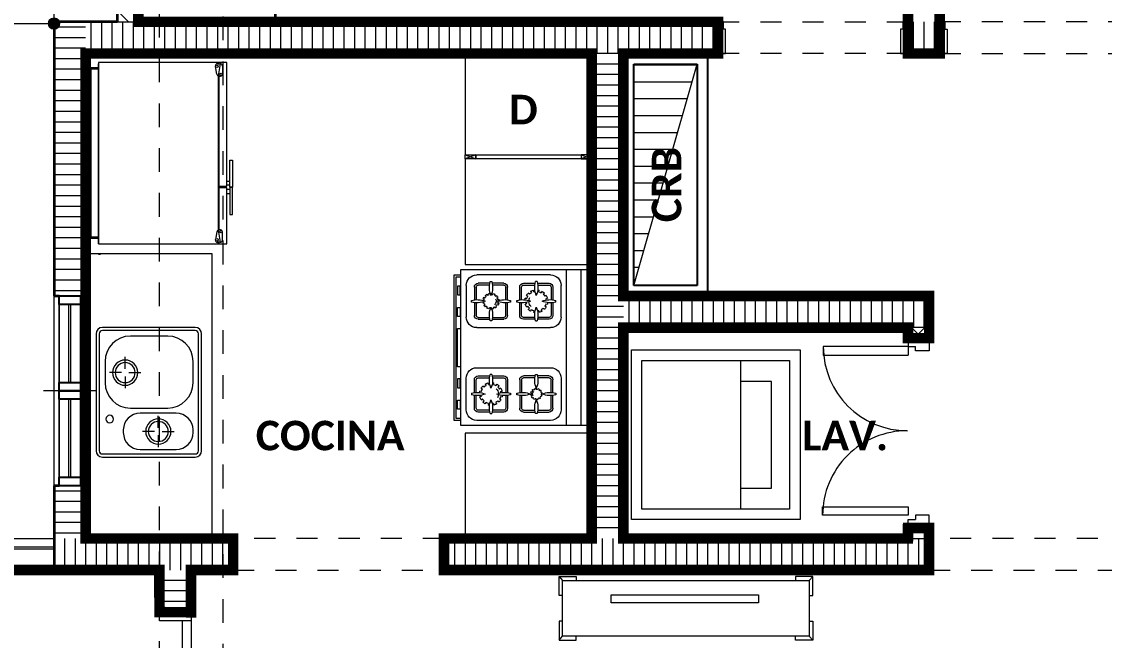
# Model space of a CAD drawing. Header units: metres. Extents: x -144 to 1000, y -717 to 29.
# Drawn here: x 547.71 to 552.84, y -554.6 to -551.67 of the extents above; entities that cross this region are included whole.
import ezdxf

# ---------------------------------------------------------------- set-up
doc = ezdxf.new("R2010")
doc.units = ezdxf.units.M
for name, pattern in [('Basculante', [0.11625, 0.075, -0.04125]), ('basculante modificado', [0.18, 0.1125, -0.0675]), ('Trazo', [0.45, 0.225, -0.225])]:
    doc.linetypes.add(name, pattern=pattern)
doc.layers.get('0').update_dxf_attribs({"color": 1})
doc.layers.add('00-MEDICION', color=30, linetype='Continuous')
for name, color, linetype, lineweight in [('A-ANNO-DIMS', 1, 'Continuous', 9), ('A-DETL', 1, 'Continuous', 9), ('A-DETL-GENF', 1, 'Continuous', 9), ('A-DETL-MEDM', 1, 'Continuous', 30), ('A-DETL-THIN', 1, 'Continuous', 9), ('A-DOOR', 1, 'Continuous', 9), ('A-DOOR-FRAM', 1, 'Continuous', 9), ('A-DOOR-HDLN', 1, 'Trazo', 20), ('A-FLOR', 2, 'Continuous', 9), ('A-FLOR-HRAL', 1, 'Continuous', 9), ('A-GENM', 1, 'Continuous', 9), ('A-GLAZ', 1, 'Continuous', 9), ('A-WALL', 4, 'Continuous', 9), ('G-ANNO-TEXT', 2, 'Continuous', 9), ('G-IMPT', 1, 'Continuous', 9), ('I-FURN', 2, 'Continuous', 9), ('P-SANR-FIXT', 1, 'Continuous', 9)]:
    doc.layers.add(name, color=color, linetype=linetype, lineweight=lineweight)
doc.layers.add('A-WALL-PATT', color=7, linetype='Continuous', lineweight=35, true_color=0x9c9c9c)
doc.styles.add('Calibri_B', font='calibrib.ttf', dxfattribs={"height": 0.165})

# ---------------------------------------------------------------- blocks, each defined once
blk = doc.blocks.new('ESTUFA TIPO - 13-estufa_dwg-319792-Nivel 5')
at = {"layer": 'G-IMPT'}
for p, q in [((-2234.0276, 503.5424), (-2234.0276, 504.2824)), ((-2233.957, 503.5424), (-2233.957, 504.2824)), ((-2233.882, 504.2574), (-2233.532, 504.2574)), ((-2233.932, 504.0574), (-2233.932, 504.2074)), ((-2233.8932, 504.1999), (-2233.8932, 504.1391)), ((-2233.8842, 504.1999), (-2233.8842, 504.1398)), ((-2233.8201, 504.2179), (-2233.8752, 504.2179)), ((-2233.8214, 504.2089), (-2233.8752, 504.2089)), ((-2233.8417, 504.1795), (-2233.8378, 504.1728)), ((-2233.8266, 504.1775), (-2233.8286, 504.1849)), ((-2233.8184, 504.2253), (-2233.8106, 504.2253)), ((-2233.7537, 504.2179), (-2233.8089, 504.2179)), ((-2233.7537, 504.2089), (-2233.8076, 504.2089)), ((-2233.8024, 504.1775), (-2233.8004, 504.1849)), ((-2233.7873, 504.1795), (-2233.7912, 504.1728)), ((-2233.7447, 504.1398), (-2233.7447, 504.1999)), ((-2233.7357, 504.1391), (-2233.7357, 504.1999)), ((-2233.6782, 504.1391), (-2233.6782, 504.1999)), ((-2233.6692, 504.1398), (-2233.6692, 504.1999)), ((-2233.6602, 504.2179), (-2233.6051, 504.2179)), ((-2233.6602, 504.2089), (-2233.6064, 504.2089)), ((-2233.5956, 504.2253), (-2233.6034, 504.2253)), ((-2233.5939, 504.2179), (-2233.5387, 504.2179)), ((-2233.5926, 504.2089), (-2233.5387, 504.2089)), ((-2233.5297, 504.1999), (-2233.5297, 504.1398)), ((-2233.5207, 504.1999), (-2233.5207, 504.1391)), ((-2233.482, 504.2074), (-2233.482, 504.0574)), ((-2233.9074, 504.1285), (-2233.9074, 504.1363)), ((-2233.8932, 504.1257), (-2233.8932, 504.0649)), ((-2233.8842, 504.125), (-2233.8842, 504.0649)), ((-2233.8596, 504.1445), (-2233.867, 504.1465)), ((-2233.8615, 504.1596), (-2233.8549, 504.1558)), ((-2233.8475, 504.1654), (-2233.8529, 504.1708)), ((-2233.7815, 504.1654), (-2233.7761, 504.1708)), ((-2233.7675, 504.1596), (-2233.7741, 504.1558)), ((-2233.7694, 504.1445), (-2233.762, 504.1465)), ((-2233.7447, 504.0649), (-2233.7447, 504.125)), ((-2233.7357, 504.0649), (-2233.7357, 504.1257)), ((-2233.6782, 504.0649), (-2233.6782, 504.1257)), ((-2233.6692, 504.0649), (-2233.6692, 504.125)), ((-2233.631, 504.1409), (-2233.6362, 504.1423)), ((-2233.631, 504.124), (-2233.6362, 504.1226)), ((-2233.6324, 504.1514), (-2233.6278, 504.1488)), ((-2233.6226, 504.1555), (-2233.6264, 504.1593)), ((-2233.6185, 504.1654), (-2233.6158, 504.1607)), ((-2233.608, 504.164), (-2233.6093, 504.1692)), ((-2233.591, 504.164), (-2233.5897, 504.1692)), ((-2233.5805, 504.1654), (-2233.5832, 504.1607)), ((-2233.5764, 504.1555), (-2233.5726, 504.1593)), ((-2233.5666, 504.1514), (-2233.5712, 504.1488)), ((-2233.568, 504.1409), (-2233.5628, 504.1423)), ((-2233.568, 504.124), (-2233.5628, 504.1226)), ((-2233.5297, 504.125), (-2233.5297, 504.0649)), ((-2233.5207, 504.1257), (-2233.5207, 504.0649)), ((-2233.5066, 504.1285), (-2233.5066, 504.1363)), ((-2233.8596, 504.1204), (-2233.867, 504.1184)), ((-2233.8615, 504.1053), (-2233.8549, 504.1091)), ((-2233.8475, 504.0994), (-2233.8529, 504.094)), ((-2233.8417, 504.0854), (-2233.8378, 504.092)), ((-2233.8266, 504.0874), (-2233.8286, 504.08)), ((-2233.8024, 504.0874), (-2233.8004, 504.08)), ((-2233.7873, 504.0854), (-2233.7912, 504.092)), ((-2233.7815, 504.0994), (-2233.7761, 504.094)), ((-2233.7675, 504.1053), (-2233.7741, 504.1091)), ((-2233.7694, 504.1204), (-2233.762, 504.1184)), ((-2233.6324, 504.1134), (-2233.6278, 504.1161)), ((-2233.6226, 504.1093), (-2233.6264, 504.1055)), ((-2233.6185, 504.0995), (-2233.6158, 504.1041)), ((-2233.608, 504.1009), (-2233.6093, 504.0957)), ((-2233.591, 504.1009), (-2233.5897, 504.0957)), ((-2233.5805, 504.0995), (-2233.5832, 504.1041)), ((-2233.5764, 504.1093), (-2233.5726, 504.1055)), ((-2233.5666, 504.1134), (-2233.5712, 504.1161)), ((-2233.8752, 504.0559), (-2233.8214, 504.0559)), ((-2233.8752, 504.0469), (-2233.8201, 504.0469)), ((-2233.8106, 504.0396), (-2233.8184, 504.0396)), ((-2233.8089, 504.0469), (-2233.7537, 504.0469)), ((-2233.8076, 504.0559), (-2233.7537, 504.0559)), ((-2233.6064, 504.0559), (-2233.6602, 504.0559)), ((-2233.6051, 504.0469), (-2233.6602, 504.0469)), ((-2233.6034, 504.0396), (-2233.5956, 504.0396)), ((-2233.5387, 504.0469), (-2233.5939, 504.0469)), ((-2233.5387, 504.0559), (-2233.5926, 504.0559)), ((-2233.532, 504.0074), (-2233.882, 504.0074)), ((-2233.532, 503.8174), (-2233.882, 503.8174)), ((-2233.932, 503.7674), (-2233.932, 503.6174)), ((-2233.8752, 503.7779), (-2233.8201, 503.7779)), ((-2233.8752, 503.7689), (-2233.8214, 503.7689)), ((-2233.8106, 503.7853), (-2233.8184, 503.7853)), ((-2233.8089, 503.7779), (-2233.7537, 503.7779)), ((-2233.8076, 503.7689), (-2233.7537, 503.7689)), ((-2233.6051, 503.7779), (-2233.6602, 503.7779)), ((-2233.6064, 503.7689), (-2233.6602, 503.7689)), ((-2233.6034, 503.7853), (-2233.5956, 503.7853)), ((-2233.5387, 503.7779), (-2233.5939, 503.7779)), ((-2233.5387, 503.7689), (-2233.5926, 503.7689)), ((-2233.482, 503.6174), (-2233.482, 503.7674)), ((-2233.8932, 503.6991), (-2233.8932, 503.7599)), ((-2233.8842, 503.6998), (-2233.8842, 503.7599)), ((-2233.8281, 503.7159), (-2233.8262, 503.7126)), ((-2233.8205, 503.715), (-2233.8215, 503.7187)), ((-2233.8145, 503.7196), (-2233.8145, 503.7158)), ((-2233.8085, 503.715), (-2233.8075, 503.7187)), ((-2233.8009, 503.7159), (-2233.8028, 503.7126)), ((-2233.7447, 503.7599), (-2233.7447, 503.6998)), ((-2233.7357, 503.7599), (-2233.7357, 503.6991)), ((-2233.6782, 503.7599), (-2233.6782, 503.6991)), ((-2233.6692, 503.7599), (-2233.6692, 503.6998)), ((-2233.6465, 503.7196), (-2233.6399, 503.7158)), ((-2233.6325, 503.7254), (-2233.6379, 503.7308)), ((-2233.6267, 503.7395), (-2233.6228, 503.7328)), ((-2233.6116, 503.7375), (-2233.6136, 503.7449)), ((-2233.5874, 503.7375), (-2233.5854, 503.7449)), ((-2233.5723, 503.7395), (-2233.5762, 503.7328)), ((-2233.5665, 503.7254), (-2233.5611, 503.7308)), ((-2233.5525, 503.7196), (-2233.5591, 503.7158)), ((-2233.5297, 503.6998), (-2233.5297, 503.7599)), ((-2233.5207, 503.6991), (-2233.5207, 503.7599)), ((-2233.9074, 503.6963), (-2233.9074, 503.6885)), ((-2233.8932, 503.6249), (-2233.8932, 503.6857)), ((-2233.8842, 503.6249), (-2233.8842, 503.685)), ((-2233.8417, 503.6924), (-2233.8378, 503.6924)), ((-2233.837, 503.6985), (-2233.8407, 503.6995)), ((-2233.837, 503.6864), (-2233.8407, 503.6854)), ((-2233.838, 503.706), (-2233.8347, 503.7041)), ((-2233.838, 503.6788), (-2233.8347, 503.6808)), ((-2233.831, 503.7089), (-2233.8337, 503.7116)), ((-2233.831, 503.6759), (-2233.8337, 503.6732)), ((-2233.8281, 503.6689), (-2233.8262, 503.6722)), ((-2233.8205, 503.6699), (-2233.8215, 503.6662)), ((-2233.8145, 503.6653), (-2233.8145, 503.6691)), ((-2233.8085, 503.6699), (-2233.8075, 503.6662)), ((-2233.8009, 503.6689), (-2233.8028, 503.6722)), ((-2233.798, 503.7089), (-2233.7953, 503.7116)), ((-2233.798, 503.6759), (-2233.7953, 503.6732)), ((-2233.791, 503.706), (-2233.7943, 503.7041)), ((-2233.791, 503.6788), (-2233.7943, 503.6808)), ((-2233.792, 503.6985), (-2233.7883, 503.6995)), ((-2233.792, 503.6864), (-2233.7883, 503.6854)), ((-2233.7873, 503.6924), (-2233.7912, 503.6924)), ((-2233.7447, 503.685), (-2233.7447, 503.6249)), ((-2233.7357, 503.6857), (-2233.7357, 503.6249)), ((-2233.6782, 503.6857), (-2233.6782, 503.6249)), ((-2233.6692, 503.685), (-2233.6692, 503.6249)), ((-2233.6446, 503.7045), (-2233.652, 503.7065)), ((-2233.6446, 503.6804), (-2233.652, 503.6784)), ((-2233.6465, 503.6653), (-2233.6399, 503.6691)), ((-2233.5525, 503.6653), (-2233.5591, 503.6691)), ((-2233.5544, 503.7045), (-2233.547, 503.7065)), ((-2233.5544, 503.6804), (-2233.547, 503.6784)), ((-2233.5297, 503.6249), (-2233.5297, 503.685)), ((-2233.5207, 503.6249), (-2233.5207, 503.6857)), ((-2233.5066, 503.6963), (-2233.5066, 503.6885)), ((-2233.8214, 503.6159), (-2233.8752, 503.6159)), ((-2233.7537, 503.6159), (-2233.8076, 503.6159)), ((-2233.6602, 503.6159), (-2233.6064, 503.6159)), ((-2233.6325, 503.6594), (-2233.6379, 503.654)), ((-2233.6267, 503.6454), (-2233.6228, 503.652)), ((-2233.6116, 503.6474), (-2233.6136, 503.64)), ((-2233.5926, 503.6159), (-2233.5387, 503.6159)), ((-2233.5874, 503.6474), (-2233.5854, 503.64)), ((-2233.5723, 503.6454), (-2233.5762, 503.652)), ((-2233.5665, 503.6594), (-2233.5611, 503.654)), ((-2233.882, 503.5674), (-2233.532, 503.5674)), ((-2233.8201, 503.6069), (-2233.8752, 503.6069)), ((-2233.8184, 503.5996), (-2233.8106, 503.5996)), ((-2233.7537, 503.6069), (-2233.8089, 503.6069)), ((-2233.6602, 503.6069), (-2233.6051, 503.6069)), ((-2233.5956, 503.5996), (-2233.6034, 503.5996)), ((-2233.5939, 503.6069), (-2233.5387, 503.6069))]:
    blk.add_line(p, q, dxfattribs=at)
at = {"layer": 'G-IMPT', "flags": 128}
for points in [[(-2234.057, 504.2824), (-2234.057, 503.5424), (-2233.457, 503.5424), (-2233.457, 504.2824)], [(-2233.4538, 504.1621), (-2233.4538, 504.2041), (-2233.4404, 504.2041), (-2233.4404, 504.1621)], [(-2233.7216, 504.1363), (-2233.7216, 504.1285)], [(-2233.6924, 504.1363), (-2233.6924, 504.1285)], [(-2233.4538, 504.1027), (-2233.4538, 504.0608), (-2233.4404, 504.0608), (-2233.4404, 504.1027)], [(-2233.4543, 504.0034), (-2233.4543, 503.8215), (-2233.4409, 503.8215), (-2233.4409, 504.0034)], [(-2233.4538, 503.7221), (-2233.4538, 503.7641), (-2233.4404, 503.7641), (-2233.4404, 503.7221)], [(-2233.7216, 503.6963), (-2233.7216, 503.6885)], [(-2233.6924, 503.6885), (-2233.6924, 503.6963)], [(-2233.4538, 503.6627), (-2233.4538, 503.6208), (-2233.4404, 503.6208), (-2233.4404, 503.6627)]]:
    blk.add_lwpolyline(points, close=True, dxfattribs=at)
for points in [[(-2233.457, 503.5664), (-2233.4247, 503.5664), (-2233.4247, 504.2584), (-2233.457, 504.2584)], [(-2233.457, 503.5764), (-2233.4347, 503.5764), (-2233.4347, 504.2484), (-2233.457, 504.2484)]]:
    blk.add_lwpolyline(points, dxfattribs=at)
at = {"layer": 'G-IMPT'}
for centre, radius, start, end in [((-2233.882, 504.2074), 0.05, 90, 180), ((-2233.532, 504.2074), 0.05, 360, 90), ((-2233.8752, 504.1999), 0.018, 90, 180), ((-2233.8752, 504.1999), 0.009, 90, 180), ((-2233.8145, 504.1324), 0.0543, 120, 135), ((-2233.8145, 504.1324), 0.0467, 105, 120), ((-2233.8145, 504.1324), 0.0543, 97.1393, 105), ((-2233.7205, 504.1985), 0.1015, 164.6884, 202.146), ((-2233.9085, 504.1985), 0.1015, 337.854, 15.3116), ((-2233.8145, 504.1324), 0.0467, 75, 83.1767), ((-2233.8145, 504.1324), 0.0543, 60, 75), ((-2233.7537, 504.1999), 0.018, 0, 90), ((-2233.7537, 504.1999), 0.009, 0, 90), ((-2233.6602, 504.1999), 0.018, 90, 180), ((-2233.6602, 504.1999), 0.009, 90, 180), ((-2233.5055, 504.1985), 0.1015, 164.6884, 202.146), ((-2233.6935, 504.1985), 0.1015, 337.854, 15.3116), ((-2233.5387, 504.1999), 0.018, 0, 90), ((-2233.5387, 504.1999), 0.009, 0, 90), ((-2233.8806, 504.0385), 0.1015, 67.854, 105.3116), ((-2233.8806, 504.2264), 0.1015, 254.6884, 292.146), ((-2233.8145, 504.1324), 0.0543, 187.1393, 195), ((-2233.8145, 504.1324), 0.0543, 150, 165), ((-2233.8145, 504.1324), 0.0467, 165, 173.1767), ((-2233.8145, 504.1324), 0.0467, 135, 150), ((-2233.8145, 504.1324), 0.0467, 45, 60), ((-2233.8145, 504.1324), 0.0351, 315, 355.75), ((-2233.7484, 504.0385), 0.1015, 74.6884, 112.146), ((-2233.7484, 504.0385), 0.1015, 74.6884, 112.146), ((-2233.7484, 504.2264), 0.1015, 247.854, 285.3116), ((-2233.7484, 504.2264), 0.1015, 247.854, 285.3116), ((-2233.8145, 504.1324), 0.0351, 4.25, 30), ((-2233.8145, 504.1324), 0.0543, 30, 45), ((-2233.8145, 504.1324), 0.0467, 15, 30), ((-2233.8145, 504.1324), 0.0467, 345, 353.1767), ((-2233.8145, 504.1324), 0.0543, 7.1393, 15), ((-2233.6656, 504.0385), 0.1015, 67.854, 105.3116), ((-2233.6656, 504.0385), 0.1015, 67.854, 105.3116), ((-2233.6656, 504.2264), 0.1015, 254.6884, 292.146), ((-2233.6656, 504.2264), 0.1015, 254.6884, 292.146), ((-2233.5995, 504.1324), 0.038, 165, 174.7459), ((-2233.5995, 504.1324), 0.038, 135, 150), ((-2233.5995, 504.1324), 0.0327, 183.1677, 195), ((-2233.5995, 504.1324), 0.0327, 150, 165), ((-2233.5995, 504.1324), 0.0245, 150, 225), ((-2233.5995, 504.1324), 0.0327, 120, 135), ((-2233.5995, 504.1324), 0.038, 105, 120), ((-2233.5995, 504.1324), 0.0327, 93.1677, 105), ((-2233.5995, 504.1324), 0.038, 75, 84.7459), ((-2233.5995, 504.1324), 0.0327, 60, 75), ((-2233.5995, 504.1324), 0.038, 45, 60), ((-2233.5995, 504.1324), 0.0327, 30, 45), ((-2233.5334, 504.0385), 0.1015, 74.6884, 112.146), ((-2233.5334, 504.2264), 0.1015, 247.854, 285.3116), ((-2233.5995, 504.1324), 0.0327, 330, 345), ((-2233.5995, 504.1324), 0.0327, 3.1677, 15), ((-2233.5995, 504.1324), 0.038, 15, 30), ((-2233.5995, 504.1324), 0.038, 345, 354.7459), ((-2233.8145, 504.1324), 0.0543, 210, 225), ((-2233.8145, 504.1324), 0.0467, 195, 210), ((-2233.8145, 504.1324), 0.0467, 225, 240), ((-2233.8145, 504.1324), 0.0543, 240, 255), ((-2233.8145, 504.1324), 0.0467, 255, 263.1767), ((-2233.7205, 504.0663), 0.1015, 157.854, 195.3116), ((-2233.9085, 504.0663), 0.1015, 344.6884, 22.146), ((-2233.8145, 504.1324), 0.0543, 277.1393, 285), ((-2233.8145, 504.1324), 0.0467, 285, 300), ((-2233.8145, 504.1324), 0.0543, 300, 315), ((-2233.8145, 504.1324), 0.0467, 315, 330), ((-2233.8145, 504.1324), 0.0543, 330, 345), ((-2233.5995, 504.1324), 0.038, 195, 210), ((-2233.5995, 504.1324), 0.0327, 210, 225), ((-2233.5995, 504.1324), 0.038, 225, 240), ((-2233.5995, 504.1324), 0.0327, 240, 255), ((-2233.5995, 504.1324), 0.038, 255, 264.7459), ((-2233.5055, 504.0663), 0.1015, 157.854, 195.3116), ((-2233.6935, 504.0663), 0.1015, 344.6884, 22.146), ((-2233.5995, 504.1324), 0.0327, 273.1677, 285), ((-2233.5995, 504.1324), 0.038, 285, 300), ((-2233.5995, 504.1324), 0.0327, 300, 315), ((-2233.5995, 504.1324), 0.038, 315, 330), ((-2233.882, 504.0574), 0.05, 180, 270), ((-2233.8752, 504.0649), 0.018, 180, 270), ((-2233.8752, 504.0649), 0.009, 180, 270), ((-2233.7537, 504.0649), 0.018, 270, 0), ((-2233.7537, 504.0649), 0.009, 270, 0), ((-2233.6602, 504.0649), 0.018, 180, 270), ((-2233.6602, 504.0649), 0.009, 180, 270), ((-2233.5387, 504.0649), 0.009, 270, 360), ((-2233.5387, 504.0649), 0.018, 270, 0), ((-2233.532, 504.0574), 0.05, 270, 0), ((-2233.882, 503.7674), 0.05, 90, 180), ((-2233.532, 503.7674), 0.05, 360, 90), ((-2233.8752, 503.7599), 0.018, 90, 180), ((-2233.8752, 503.7599), 0.009, 90, 180), ((-2233.7205, 503.7585), 0.1015, 164.6884, 202.146), ((-2233.9085, 503.7585), 0.1015, 337.854, 15.3116), ((-2233.7537, 503.7599), 0.018, 0, 90), ((-2233.7537, 503.7599), 0.009, 0, 90), ((-2233.6602, 503.7599), 0.018, 90, 180), ((-2233.6602, 503.7599), 0.009, 90, 180), ((-2233.5055, 503.7585), 0.1015, 164.6884, 202.146), ((-2233.6935, 503.7585), 0.1015, 337.854, 15.3116), ((-2233.5387, 503.7599), 0.018, 0, 90), ((-2233.5387, 503.7599), 0.009, 0, 90), ((-2233.8145, 503.6924), 0.0272, 105, 120), ((-2233.8145, 503.6924), 0.0233, 90, 105), ((-2233.8145, 503.6924), 0.0272, 75, 90), ((-2233.8145, 503.6924), 0.0233, 60, 75), ((-2233.8145, 503.6924), 0.0272, 45, 60), ((-2233.5995, 503.6924), 0.0543, 150, 165), ((-2233.5995, 503.6924), 0.0467, 135, 150), ((-2233.5995, 503.6924), 0.0543, 120, 135), ((-2233.5995, 503.6924), 0.0351, 135, 175.75), ((-2233.5995, 503.6924), 0.0467, 105, 120), ((-2233.5995, 503.6924), 0.0543, 97.1393, 105), ((-2233.5995, 503.6924), 0.0467, 75, 83.1767), ((-2233.5995, 503.6924), 0.0543, 60, 75), ((-2233.5995, 503.6924), 0.0467, 45, 60), ((-2233.5995, 503.6924), 0.0543, 30, 45), ((-2233.5995, 503.6924), 0.0467, 15, 30), ((-2233.8806, 503.5985), 0.1015, 67.854, 105.3116), ((-2233.8806, 503.7864), 0.1015, 254.6884, 292.146), ((-2233.8145, 503.6924), 0.0272, 165, 180), ((-2233.8145, 503.6924), 0.0272, 195, 210), ((-2233.8145, 503.6924), 0.0272, 135, 150), ((-2233.8145, 503.6924), 0.0233, 180, 195), ((-2233.8145, 503.6924), 0.0233, 150, 165), ((-2233.8145, 503.6924), 0.0233, 210, 225), ((-2233.8145, 503.6924), 0.0272, 225, 240), ((-2233.8145, 503.6924), 0.0233, 120, 135), ((-2233.8145, 503.6924), 0.0233, 240, 255), ((-2233.7205, 503.6263), 0.1015, 157.854, 195.3116), ((-2233.8145, 503.6924), 0.0272, 255, 270), ((-2233.8145, 503.6924), 0.0233, 270, 285), ((-2233.9085, 503.6263), 0.1015, 344.6884, 22.146), ((-2233.8145, 503.6924), 0.0272, 285, 300), ((-2233.8145, 503.6924), 0.0233, 300, 315), ((-2233.8145, 503.6924), 0.0175, 330, 45), ((-2233.8145, 503.6924), 0.0233, 30, 45), ((-2233.8145, 503.6924), 0.0272, 315, 330), ((-2233.8145, 503.6924), 0.0233, 330, 345), ((-2233.8145, 503.6924), 0.0233, 360, 15), ((-2233.8145, 503.6924), 0.0272, 15, 30), ((-2233.8145, 503.6924), 0.0272, 345, 360), ((-2233.7484, 503.5985), 0.1015, 74.6884, 112.146), ((-2233.7484, 503.5985), 0.1015, 74.6884, 112.146), ((-2233.7484, 503.7864), 0.1015, 247.854, 285.3116), ((-2233.7484, 503.7864), 0.1015, 247.854, 285.3116), ((-2233.6656, 503.5985), 0.1015, 67.854, 105.3116), ((-2233.6656, 503.5985), 0.1015, 67.854, 105.3116), ((-2233.6656, 503.7864), 0.1015, 254.6884, 292.146), ((-2233.6656, 503.7864), 0.1015, 254.6884, 292.146), ((-2233.5995, 503.6924), 0.0543, 187.1393, 195), ((-2233.5995, 503.6924), 0.0543, 210, 225), ((-2233.5995, 503.6924), 0.0467, 165, 173.1767), ((-2233.5995, 503.6924), 0.0467, 195, 210), ((-2233.5995, 503.6924), 0.0351, 184.25, 210), ((-2233.5055, 503.6263), 0.1015, 157.854, 195.3116), ((-2233.6935, 503.6263), 0.1015, 344.6884, 22.146), ((-2233.5334, 503.5985), 0.1015, 74.6884, 112.146), ((-2233.5334, 503.7864), 0.1015, 247.854, 285.3116), ((-2233.5995, 503.6924), 0.0467, 315, 330), ((-2233.5995, 503.6924), 0.0467, 345, 353.1767), ((-2233.5995, 503.6924), 0.0543, 330, 345), ((-2233.5995, 503.6924), 0.0543, 7.1393, 15), ((-2233.882, 503.6174), 0.05, 180, 270), ((-2233.8752, 503.6249), 0.018, 180, 270), ((-2233.8752, 503.6249), 0.009, 180, 270), ((-2233.7537, 503.6249), 0.009, 270, 0), ((-2233.7537, 503.6249), 0.018, 270, 360), ((-2233.6602, 503.6249), 0.018, 180, 270), ((-2233.6602, 503.6249), 0.009, 180, 270), ((-2233.5995, 503.6924), 0.0467, 225, 240), ((-2233.5995, 503.6924), 0.0543, 240, 255), ((-2233.5995, 503.6924), 0.0467, 255, 263.1767), ((-2233.5995, 503.6924), 0.0543, 277.1393, 285), ((-2233.5995, 503.6924), 0.0467, 285, 300), ((-2233.5995, 503.6924), 0.0543, 300, 315), ((-2233.5387, 503.6249), 0.018, 270, 360), ((-2233.5387, 503.6249), 0.009, 270, 0), ((-2233.532, 503.6174), 0.05, 270, 0)]:
    blk.add_arc(centre, radius, start, end, dxfattribs=at)
blk = doc.blocks.new('O')
at = {"layer": 'A-DETL', "color": 7, "linetype": 'basculante modificado'}
for p, q in [((553.2027, -494.2677), (553.2027, -485.6688)), ((553.5027, -485.6688), (553.5027, -494.2688))]:
    blk.add_line(p, q, dxfattribs=at)
at = {"layer": 'A-DETL', "color": 253, "true_color": 0xb6b6b6}
blk.add_line((552.7027, -488.6688), (552.7027, -488.6288), dxfattribs=at)
at = {"layer": 'A-DETL-GENF', "linetype": 'Basculante'}
for p, q in [((555.8525, -488.8188), (555.8525, -488.6688)), ((555.8525, -488.6688), (556.7525, -488.6688)), ((556.7525, -488.6688), (556.7525, -488.8188)), ((556.9027, -488.6688), (556.9027, -488.8188)), ((557.8027, -488.6688), (556.9027, -488.6688)), ((556.7525, -488.8188), (555.8525, -488.8188)), ((556.9027, -488.8188), (557.8027, -488.8188)), ((554.5525, -491.1188), (553.5525, -491.1188)), ((557.853, -491.1188), (556.853, -491.1188)), ((553.5525, -491.2688), (554.5525, -491.2688)), ((556.853, -491.2688), (557.853, -491.2688))]:
    blk.add_line(p, q, dxfattribs=at)
at = {"layer": 'A-DETL-GENF', "color": 251, "true_color": 0x535353}
for p, q in [((555.4527, -488.8728), (555.7516, -488.8728)), ((555.4527, -488.9528), (555.7287, -488.9528)), ((555.4527, -489.0328), (555.7059, -489.0328)), ((555.4527, -489.1128), (555.683, -489.1128)), ((555.4527, -489.1928), (555.6601, -489.1928)), ((555.4527, -489.2728), (555.6373, -489.2728)), ((555.4527, -489.3528), (555.6144, -489.3528)), ((555.4527, -489.4328), (555.5916, -489.4328)), ((555.4527, -489.5128), (555.5687, -489.5128)), ((555.4527, -489.5928), (555.5459, -489.5928)), ((555.4527, -489.6728), (555.523, -489.6728)), ((555.4527, -489.7528), (555.5001, -489.7528)), ((555.4527, -489.8328), (555.4773, -489.8328)), ((555.4527, -489.9128), (555.4544, -489.9128))]:
    blk.add_line(p, q, dxfattribs=at)
at = {"layer": 'A-DETL-GENF', "lineweight": 25}
for p, q in [((552.7277, -490.0088), (552.7277, -489.9688)), ((552.7277, -489.9688), (552.8277, -489.9688)), ((552.8277, -489.9688), (552.8277, -490.0088)), ((552.8277, -490.0088), (552.7277, -490.0088)), ((552.7277, -490.4188), (552.7277, -490.3788)), ((552.7277, -490.3788), (552.8277, -490.3788)), ((552.8277, -490.3788), (552.8277, -490.4188)), ((552.8277, -490.4188), (552.7277, -490.4188)), ((552.7277, -490.4588), (552.7277, -490.4188)), ((552.7277, -490.4188), (552.8277, -490.4188)), ((552.8277, -490.4588), (552.7277, -490.4588)), ((552.8277, -490.4188), (552.8277, -490.4588)), ((552.7277, -490.8688), (552.7277, -490.8288)), ((552.7277, -490.8288), (552.8277, -490.8288)), ((552.8277, -490.8688), (552.7277, -490.8688)), ((552.8277, -490.8288), (552.8277, -490.8688))]:
    blk.add_line(p, q, dxfattribs=at)
at = {"layer": 'A-DETL-GENF'}
for p, q in [((552.7277, -490.3788), (552.7277, -490.0088)), ((552.7727, -490.3788), (552.7727, -490.0088)), ((552.7827, -490.3788), (552.7827, -490.0088)), ((552.8277, -490.3788), (552.8277, -490.0088)), ((552.7277, -490.8288), (552.7277, -490.4588)), ((552.7727, -490.8288), (552.7727, -490.4588)), ((552.7827, -490.8288), (552.7827, -490.4588)), ((552.8277, -490.8288), (552.8277, -490.4588))]:
    blk.add_line(p, q, dxfattribs=at)
at = {"layer": 'A-DETL-MEDM'}
for p, q in [((553.5525, -491.1188), (553.5525, -491.2688)), ((554.5525, -491.2688), (554.5525, -491.1188)), ((556.853, -491.1188), (556.853, -491.2688))]:
    blk.add_line(p, q, dxfattribs=at)
at = {"layer": 'A-DETL-THIN'}
for p, q in [((555.4527, -488.8688), (555.4527, -489.9188)), ((555.4527, -489.9188), (555.7527, -488.8688)), ((555.7527, -488.8688), (555.4527, -488.8688))]:
    blk.add_line(p, q, dxfattribs=at)
at = {"layer": 'A-DOOR'}
for p, q in [((556.7525, -488.6688), (556.7525, -488.8188)), ((556.9027, -488.6688), (556.9027, -488.8188))]:
    blk.add_line(p, q, dxfattribs=at)
at = {"layer": 'A-DOOR', "lineweight": 15}
for p, q in [((556.3509, -490.2091), (556.3509, -490.2491)), ((556.753, -490.2091), (556.3509, -490.2091)), ((556.3509, -490.2491), (556.753, -490.2491)), ((556.753, -490.2091), (556.753, -490.2491)), ((556.348, -490.9688), (556.753, -490.9688)), ((556.348, -491.0088), (556.348, -490.9688)), ((556.753, -490.9688), (556.753, -491.0088)), ((556.753, -491.0088), (556.348, -491.0088))]:
    blk.add_line(p, q, dxfattribs=at)
at = {"layer": 'A-DOOR'}
for centre, radius, start, end in [((556.7496, -490.2091), 0.3987, 180, 270), ((556.7489, -491.0088), 0.4009, 89.9052, 180)]:
    blk.add_arc(centre, radius, start, end, dxfattribs=at)
at = {"layer": 'A-DOOR-FRAM', "lineweight": 15}
for p, q in [((555.8775, -488.6688), (555.8525, -488.6688)), ((555.8775, -488.7038), (555.8775, -488.6688)), ((555.8875, -488.7038), (555.8775, -488.7038)), ((555.8875, -488.8188), (555.8875, -488.7038)), ((556.7275, -488.7038), (556.7175, -488.7038)), ((556.7175, -488.7038), (556.7175, -488.8188)), ((556.7525, -488.6688), (556.7275, -488.6688)), ((556.7275, -488.6688), (556.7275, -488.7038)), ((556.9027, -488.6688), (556.9277, -488.6688)), ((556.9277, -488.6688), (556.9277, -488.7038)), ((556.9277, -488.7038), (556.9377, -488.7038)), ((556.9377, -488.7038), (556.9377, -488.8188)), ((555.8525, -488.8188), (555.8875, -488.8188)), ((556.7175, -488.8188), (556.7525, -488.8188)), ((556.9377, -488.8188), (556.9027, -488.8188)), ((556.753, -490.1688), (556.753, -490.2091)), ((556.753, -490.1688), (556.853, -490.1688)), ((556.853, -490.1688), (556.853, -490.2288)), ((556.753, -490.2091), (556.788, -490.2091)), ((556.788, -490.2288), (556.788, -490.2091)), ((556.853, -490.2288), (556.788, -490.2288)), ((556.753, -491.0284), (556.788, -491.0284)), ((556.753, -491.0688), (556.753, -491.0284)), ((556.788, -491.0088), (556.788, -491.0284)), ((556.853, -491.0088), (556.788, -491.0088)), ((556.853, -491.0688), (556.853, -491.0088)), ((556.753, -491.0688), (556.853, -491.0688)), ((553.2025, -491.5088), (553.2025, -491.4688)), ((553.3525, -491.4688), (553.3525, -491.5088)), ((553.3125, -491.5088), (553.2025, -491.5088))]:
    blk.add_line(p, q, dxfattribs=at)
at = {"layer": 'A-DOOR-FRAM'}
for p, q in [((553.3125, -492.3096), (553.3125, -491.5088)), ((553.3525, -491.5088), (553.3125, -491.5088)), ((553.3525, -491.5088), (553.3525, -492.3096))]:
    blk.add_line(p, q, dxfattribs=at)
at = {"layer": 'A-DOOR-HDLN'}
blk.add_line((555.8525, -488.8188), (555.8525, -488.6688), dxfattribs=at)
at = {"layer": 'A-FLOR'}
for p, q in [((555.2527, -489.3188), (554.6527, -489.3188)), ((554.6527, -489.3188), (554.6527, -489.8188)), ((553.4527, -489.7688), (552.8527, -489.7688)), ((553.4527, -491.1188), (553.4527, -489.7688)), ((554.6527, -489.8188), (555.2527, -489.8188)), ((554.6527, -490.6188), (554.6527, -491.1188)), ((555.2527, -490.6188), (554.6527, -490.6188))]:
    blk.add_line(p, q, dxfattribs=at)
at = {"layer": 'A-FLOR-HRAL'}
for p, q in [((552.3519, -491.1578), (552.7027, -491.1578)), ((552.7027, -491.1698), (552.3611, -491.1698))]:
    blk.add_line(p, q, dxfattribs=at)
at = {"layer": 'A-GENM', "lineweight": 25}
for p, q in [((555.8027, -488.8188), (555.4027, -488.8188)), ((555.4027, -488.8188), (555.4027, -489.9688)), ((555.8027, -489.9688), (555.8027, -488.8188)), ((555.4527, -488.8688), (555.7527, -488.8688)), ((555.4527, -489.9188), (555.4527, -488.8688)), ((555.7527, -488.8688), (555.7527, -489.9188)), ((555.7527, -489.9188), (555.4527, -489.9188)), ((555.4027, -489.9688), (555.8027, -489.9688))]:
    blk.add_line(p, q, dxfattribs=at)
at = {"layer": 'A-GLAZ'}
for p, q in [((552.7277, -489.9688), (552.8277, -489.9688)), ((552.7277, -489.9688), (552.7277, -490.4188)), ((552.8277, -490.4188), (552.8277, -489.9688)), ((552.9027, -490.4188), (552.6527, -490.4188)), ((552.7277, -490.4188), (552.8277, -490.4188)), ((552.7277, -490.4188), (552.8277, -490.4188)), ((552.7277, -490.4188), (552.7277, -490.8688)), ((552.8277, -490.8688), (552.8277, -490.4188)), ((552.7277, -490.8688), (552.8277, -490.8688))]:
    blk.add_line(p, q, dxfattribs=at)
at = {"layer": 'A-WALL', "lineweight": 35}
for p, q in [((556.9027, -488.8188), (556.9027, -485.3188)), ((556.7527, -485.5938), (556.7527, -488.6688)), ((553.0027, -486.7188), (553.0027, -488.6688)), ((553.0964, -486.8688), (553.0964, -488.6688)), ((553.1027, -488.6688), (553.1027, -486.8688)), ((553.7527, -488.6688), (553.7527, -486.8688)), ((552.7027, -488.6688), (552.7027, -489.9688)), ((553.0027, -488.6688), (552.7027, -488.6688)), ((553.0964, -488.6688), (553.7527, -488.6688)), ((555.8525, -488.6688), (553.1027, -488.6688)), ((555.8525, -488.8188), (555.8525, -488.6688)), ((556.7527, -488.6688), (556.7525, -488.6688)), ((556.7525, -488.6688), (556.7525, -488.8188)), ((552.8527, -488.8188), (555.2527, -488.8188)), ((552.8527, -489.9688), (552.8527, -488.8188)), ((555.2527, -488.8188), (555.2527, -491.1188)), ((555.4027, -488.8188), (555.8525, -488.8188)), ((555.4027, -489.9688), (555.4027, -488.8188)), ((556.7525, -488.8188), (556.9027, -488.8188)), ((552.7027, -489.9688), (552.7277, -489.9688)), ((552.8277, -489.9688), (552.8527, -489.9688)), ((556.853, -489.9688), (555.4027, -489.9688)), ((556.853, -490.1688), (556.853, -489.9688)), ((555.4027, -491.1188), (555.4027, -490.1188)), ((555.4027, -490.1188), (556.753, -490.1188)), ((556.753, -490.1188), (556.753, -490.1688)), ((556.753, -490.1688), (556.853, -490.1688)), ((552.7027, -490.8688), (552.7027, -491.2688)), ((552.7277, -490.8688), (552.7027, -490.8688)), ((552.8527, -490.8688), (552.8277, -490.8688)), ((552.8527, -491.1188), (552.8527, -490.8688)), ((556.753, -491.0688), (556.753, -491.1188)), ((556.853, -491.0688), (556.753, -491.0688)), ((556.853, -491.1188), (556.853, -491.0688)), ((553.5525, -491.1188), (552.8527, -491.1188)), ((555.2527, -491.1188), (554.5525, -491.1188)), ((556.753, -491.1188), (555.4027, -491.1188)), ((552.7027, -491.2688), (553.2025, -491.2688)), ((553.2025, -491.2688), (553.2025, -491.4688)), ((553.3525, -491.4688), (553.3525, -491.2688)), ((553.3525, -491.2688), (553.5525, -491.2688)), ((554.5525, -491.2688), (556.853, -491.2688)), ((553.2025, -491.4688), (553.3525, -491.4688))]:
    blk.add_line(p, q, dxfattribs=at)
at = {"layer": 'A-WALL'}
for p, q in [((553.0027, -488.6688), (553.1027, -488.6688)), ((552.7027, -490.8688), (552.7027, -489.9688)), ((552.8527, -489.9688), (552.8527, -490.8688)), ((556.853, -490.1188), (556.753, -490.1188)), ((552.2958, -491.1188), (552.7027, -491.1188)), ((556.753, -491.1188), (556.853, -491.1188)), ((552.7027, -491.2688), (552.4109, -491.2688))]:
    blk.add_line(p, q, dxfattribs=at)
at = {"layer": 'A-WALL-PATT', "color": 8, "lineweight": 5, "true_color": 0x747474}
for p, q in [((553.0567, -488.6688), (553.0027, -488.6148)), ((553.0782, -488.6688), (553.1027, -488.6442)), ((556.8194, -490.1688), (556.7694, -490.1188)), ((556.7825, -490.1688), (556.8325, -490.1188)), ((556.753, -491.1034), (556.7876, -491.0688)), ((556.853, -491.1074), (556.8143, -491.0688)), ((556.8508, -491.1188), (556.853, -491.1166))]:
    blk.add_line(p, q, dxfattribs=at)
at = {"layer": 'A-WALL-PATT', "color": 8, "lineweight": 5, "true_color": 0x727272}
for p, q in [((552.8527, -488.6938), (552.7027, -488.6938)), ((552.8773, -488.6688), (552.8773, -488.8188)), ((552.9273, -488.6688), (552.9273, -488.8188)), ((552.9773, -488.6688), (552.9773, -488.8188)), ((553.0273, -488.6688), (553.0273, -488.8188)), ((553.0773, -488.6688), (553.0773, -488.8188)), ((553.1273, -488.6688), (553.1273, -488.8188)), ((553.1773, -488.6688), (553.1773, -488.8188)), ((553.2273, -488.6688), (553.2273, -488.8188)), ((553.2773, -488.6688), (553.2773, -488.8188)), ((553.3273, -488.6688), (553.3273, -488.8188)), ((553.3773, -488.6688), (553.3773, -488.8188)), ((553.4273, -488.6688), (553.4273, -488.8188)), ((553.4773, -488.6688), (553.4773, -488.8188)), ((553.5273, -488.6688), (553.5273, -488.8188)), ((553.5773, -488.6688), (553.5773, -488.8188)), ((553.6273, -488.6688), (553.6273, -488.8188)), ((553.6773, -488.6688), (553.6773, -488.8188)), ((553.7273, -488.6688), (553.7273, -488.8188)), ((553.7773, -488.6688), (553.7773, -488.8188)), ((553.8273, -488.6688), (553.8273, -488.8188)), ((553.8773, -488.6688), (553.8773, -488.8188)), ((553.9273, -488.6688), (553.9273, -488.8188)), ((553.9773, -488.6688), (553.9773, -488.8188)), ((554.0273, -488.6688), (554.0273, -488.8188)), ((554.0773, -488.6688), (554.0773, -488.8188)), ((554.1273, -488.6688), (554.1273, -488.8188)), ((554.1773, -488.6688), (554.1773, -488.8188)), ((554.2273, -488.6688), (554.2273, -488.8188)), ((554.2773, -488.6688), (554.2773, -488.8188)), ((554.3273, -488.6688), (554.3273, -488.8188)), ((554.3773, -488.6688), (554.3773, -488.8188)), ((554.4273, -488.6688), (554.4273, -488.8188)), ((554.4773, -488.6688), (554.4773, -488.8188)), ((554.5273, -488.6688), (554.5273, -488.8188)), ((554.5773, -488.6688), (554.5773, -488.8188)), ((554.6273, -488.6688), (554.6273, -488.8188)), ((554.6773, -488.6688), (554.6773, -488.8188)), ((554.7273, -488.6688), (554.7273, -488.8188)), ((554.7773, -488.6688), (554.7773, -488.8188)), ((554.8273, -488.6688), (554.8273, -488.8188)), ((554.8773, -488.6688), (554.8773, -488.8188)), ((554.9273, -488.6688), (554.9273, -488.8188)), ((554.9773, -488.6688), (554.9773, -488.8188)), ((555.0273, -488.6688), (555.0273, -488.8188)), ((555.0773, -488.6688), (555.0773, -488.8188)), ((555.1273, -488.6688), (555.1273, -488.8188)), ((555.1773, -488.6688), (555.1773, -488.8188)), ((555.2273, -488.6688), (555.2273, -488.8188)), ((555.2773, -488.6688), (555.2773, -488.8188)), ((555.3273, -488.6688), (555.3273, -488.8188)), ((555.3773, -488.6688), (555.3773, -488.8188)), ((555.4273, -488.6688), (555.4273, -488.8188)), ((555.4773, -488.6688), (555.4773, -488.8188)), ((555.5273, -488.6688), (555.5273, -488.8188)), ((555.5773, -488.6688), (555.5773, -488.8188)), ((555.6273, -488.6688), (555.6273, -488.8188)), ((555.6773, -488.6688), (555.6773, -488.8188)), ((555.7273, -488.6688), (555.7273, -488.8188)), ((555.7773, -488.6688), (555.7773, -488.8188)), ((555.8273, -488.6688), (555.8273, -488.8188)), ((556.7773, -488.6688), (556.7773, -488.8188)), ((556.8273, -488.6688), (556.8273, -488.8188)), ((556.8773, -488.6688), (556.8773, -488.8188)), ((552.8527, -488.7438), (552.7027, -488.7438)), ((552.8527, -488.7938), (552.7027, -488.7938)), ((555.4027, -488.8188), (555.2527, -488.8188)), ((552.8527, -488.8438), (552.7027, -488.8438)), ((555.4027, -488.8688), (555.2527, -488.8688)), ((552.8527, -488.8938), (552.7027, -488.8938)), ((555.4027, -488.9188), (555.2527, -488.9188)), ((552.8527, -488.9438), (552.7027, -488.9438)), ((555.4027, -488.9688), (555.2527, -488.9688)), ((552.8527, -488.9938), (552.7027, -488.9938)), ((555.4027, -489.0188), (555.2527, -489.0188)), ((552.8527, -489.0438), (552.7027, -489.0438)), ((555.4027, -489.0688), (555.2527, -489.0688)), ((552.8527, -489.0938), (552.7027, -489.0938)), ((555.4027, -489.1188), (555.2527, -489.1188)), ((552.8527, -489.1438), (552.7027, -489.1438)), ((555.4027, -489.1688), (555.2527, -489.1688)), ((552.8527, -489.1938), (552.7027, -489.1938)), ((555.4027, -489.2188), (555.2527, -489.2188)), ((552.8527, -489.2438), (552.7027, -489.2438)), ((555.4027, -489.2688), (555.2527, -489.2688)), ((552.8527, -489.2938), (552.7027, -489.2938)), ((555.4027, -489.3188), (555.2527, -489.3188)), ((552.8527, -489.3438), (552.7027, -489.3438)), ((555.4027, -489.3688), (555.2527, -489.3688)), ((552.8527, -489.3938), (552.7027, -489.3938)), ((555.4027, -489.4188), (555.2527, -489.4188)), ((552.8527, -489.4438), (552.7027, -489.4438)), ((555.4027, -489.4688), (555.2527, -489.4688)), ((552.8527, -489.4938), (552.7027, -489.4938)), ((555.4027, -489.5188), (555.2527, -489.5188)), ((552.8527, -489.5438), (552.7027, -489.5438)), ((555.4027, -489.5688), (555.2527, -489.5688)), ((552.8527, -489.5938), (552.7027, -489.5938)), ((555.4027, -489.6188), (555.2527, -489.6188)), ((552.8527, -489.6438), (552.7027, -489.6438)), ((552.8527, -489.6938), (552.7027, -489.6938)), ((555.4027, -489.6688), (555.2527, -489.6688)), ((552.8527, -489.7438), (552.7027, -489.7438)), ((555.4027, -489.7188), (555.2527, -489.7188)), ((552.8527, -489.7938), (552.7027, -489.7938)), ((555.4027, -489.7688), (555.2527, -489.7688)), ((552.8527, -489.8438), (552.7027, -489.8438)), ((555.4027, -489.8188), (555.2527, -489.8188)), ((552.8527, -489.8938), (552.7027, -489.8938)), ((555.4027, -489.8688), (555.2527, -489.8688)), ((552.8527, -489.9438), (552.7027, -489.9438)), ((555.4027, -489.9188), (555.2527, -489.9188)), ((555.4027, -489.9688), (555.2527, -489.9688)), ((555.4283, -489.9688), (555.4283, -490.1188)), ((555.4783, -489.9688), (555.4783, -490.1188)), ((555.5283, -489.9688), (555.5283, -490.1188)), ((555.5783, -489.9688), (555.5783, -490.1188)), ((555.6283, -489.9688), (555.6283, -490.1188)), ((555.6783, -489.9688), (555.6783, -490.1188)), ((555.7283, -489.9688), (555.7283, -490.1188)), ((555.7783, -489.9688), (555.7783, -490.1188)), ((555.8283, -489.9688), (555.8283, -490.1188)), ((555.8783, -489.9688), (555.8783, -490.1188)), ((555.9283, -489.9688), (555.9283, -490.1188)), ((555.9783, -489.9688), (555.9783, -490.1188)), ((556.0283, -489.9688), (556.0283, -490.1188)), ((556.0783, -489.9688), (556.0783, -490.1188)), ((556.1283, -489.9688), (556.1283, -490.1188)), ((556.1783, -489.9688), (556.1783, -490.1188)), ((556.2283, -489.9688), (556.2283, -490.1188)), ((556.2783, -489.9688), (556.2783, -490.1188)), ((556.3283, -489.9688), (556.3283, -490.1188)), ((556.3783, -489.9688), (556.3783, -490.1188)), ((556.4283, -489.9688), (556.4283, -490.1188)), ((556.4783, -489.9688), (556.4783, -490.1188)), ((556.5283, -489.9688), (556.5283, -490.1188)), ((556.5783, -489.9688), (556.5783, -490.1188)), ((556.6283, -489.9688), (556.6283, -490.1188)), ((556.6783, -489.9688), (556.6783, -490.1188)), ((556.7283, -489.9688), (556.7283, -490.1188)), ((556.7783, -489.9688), (556.7783, -490.1188)), ((556.8283, -489.9688), (556.8283, -490.1188)), ((555.4027, -490.0188), (555.2527, -490.0188)), ((555.4027, -490.0688), (555.2527, -490.0688)), ((555.4027, -490.1188), (555.2527, -490.1188)), ((555.4027, -490.1688), (555.2527, -490.1688)), ((555.4027, -490.2188), (555.2527, -490.2188)), ((555.4027, -490.2688), (555.2527, -490.2688)), ((555.4027, -490.3188), (555.2527, -490.3188)), ((555.4027, -490.3688), (555.2527, -490.3688)), ((555.4027, -490.4188), (555.2527, -490.4188)), ((555.4027, -490.4688), (555.2527, -490.4688)), ((555.4027, -490.5188), (555.2527, -490.5188)), ((555.4027, -490.5688), (555.2527, -490.5688)), ((555.4027, -490.6188), (555.2527, -490.6188)), ((555.4027, -490.6688), (555.2527, -490.6688)), ((555.4027, -490.7188), (555.2527, -490.7188)), ((555.4027, -490.7688), (555.2527, -490.7688)), ((555.4027, -490.8188), (555.2527, -490.8188)), ((555.4027, -490.8688), (555.2527, -490.8688)), ((552.8527, -490.8938), (552.7027, -490.8938)), ((555.4027, -490.9188), (555.2527, -490.9188)), ((552.8527, -490.9438), (552.7027, -490.9438)), ((555.4027, -490.9688), (555.2527, -490.9688)), ((552.8527, -490.9938), (552.7027, -490.9938)), ((555.4027, -491.0188), (555.2527, -491.0188)), ((552.8527, -491.0438), (552.7027, -491.0438)), ((555.4027, -491.0688), (555.2527, -491.0688)), ((552.8527, -491.0938), (552.7027, -491.0938)), ((552.7523, -491.1188), (552.7523, -491.2688)), ((552.8023, -491.1188), (552.8023, -491.2688)), ((552.8523, -491.1188), (552.8523, -491.2688)), ((552.9023, -491.1188), (552.9023, -491.2688)), ((552.9523, -491.1188), (552.9523, -491.2688)), ((553.0023, -491.1188), (553.0023, -491.2688)), ((553.0523, -491.1188), (553.0523, -491.2688)), ((553.1023, -491.1188), (553.1023, -491.2688)), ((553.1523, -491.1188), (553.1523, -491.2688)), ((553.2023, -491.1188), (553.2023, -491.2688)), ((553.2523, -491.1188), (553.2523, -491.2688)), ((553.3023, -491.1188), (553.3023, -491.2688)), ((553.3523, -491.1188), (553.3523, -491.2688)), ((553.4023, -491.1188), (553.4023, -491.2688)), ((553.4523, -491.1188), (553.4523, -491.2688)), ((553.5023, -491.1188), (553.5023, -491.2688)), ((553.5523, -491.1188), (553.5523, -491.2688)), ((554.6023, -491.1188), (554.6023, -491.2688)), ((554.6523, -491.1188), (554.6523, -491.2688)), ((554.7023, -491.1188), (554.7023, -491.2688)), ((554.7523, -491.1188), (554.7523, -491.2688)), ((554.8023, -491.1188), (554.8023, -491.2688)), ((554.8523, -491.1188), (554.8523, -491.2688)), ((554.9023, -491.1188), (554.9023, -491.2688)), ((554.9523, -491.1188), (554.9523, -491.2688)), ((555.0023, -491.1188), (555.0023, -491.2688)), ((555.0523, -491.1188), (555.0523, -491.2688)), ((555.1023, -491.1188), (555.1023, -491.2688)), ((555.1523, -491.1188), (555.1523, -491.2688)), ((555.2023, -491.1188), (555.2023, -491.2688)), ((555.2523, -491.1188), (555.2523, -491.2688)), ((555.3023, -491.1188), (555.3023, -491.2688)), ((555.3523, -491.1188), (555.3523, -491.2688)), ((555.4023, -491.1188), (555.4023, -491.2688)), ((555.4523, -491.1188), (555.4523, -491.2688)), ((555.5023, -491.1188), (555.5023, -491.2688)), ((555.5523, -491.1188), (555.5523, -491.2688)), ((555.6023, -491.1188), (555.6023, -491.2688)), ((555.6523, -491.1188), (555.6523, -491.2688)), ((555.7023, -491.1188), (555.7023, -491.2688)), ((555.7523, -491.1188), (555.7523, -491.2688)), ((555.8023, -491.1188), (555.8023, -491.2688)), ((555.8523, -491.1188), (555.8523, -491.2688)), ((555.9023, -491.1188), (555.9023, -491.2688)), ((555.9523, -491.1188), (555.9523, -491.2688)), ((556.0023, -491.1188), (556.0023, -491.2688)), ((556.0523, -491.1188), (556.0523, -491.2688)), ((556.1023, -491.1188), (556.1023, -491.2688)), ((556.1523, -491.1188), (556.1523, -491.2688)), ((556.2023, -491.1188), (556.2023, -491.2688)), ((556.2523, -491.1188), (556.2523, -491.2688)), ((556.3023, -491.1188), (556.3023, -491.2688)), ((556.3523, -491.1188), (556.3523, -491.2688)), ((556.4023, -491.1188), (556.4023, -491.2688)), ((556.4523, -491.1188), (556.4523, -491.2688)), ((556.5023, -491.1188), (556.5023, -491.2688)), ((556.5523, -491.1188), (556.5523, -491.2688)), ((556.6023, -491.1188), (556.6023, -491.2688)), ((556.6523, -491.1188), (556.6523, -491.2688)), ((556.7023, -491.1188), (556.7023, -491.2688)), ((556.7523, -491.1188), (556.7523, -491.2688)), ((556.8023, -491.1188), (556.8023, -491.2688)), ((556.8523, -491.1188), (556.8523, -491.2688)), ((553.3525, -491.3178), (553.2025, -491.3178)), ((553.3525, -491.3678), (553.2025, -491.3678)), ((553.3525, -491.4178), (553.2025, -491.4178)), ((553.3525, -491.4678), (553.2025, -491.4678))]:
    blk.add_line(p, q, dxfattribs=at)
at = {"layer": 'I-FURN'}
for p, q in [((554.6527, -488.8188), (554.7027, -488.8338)), ((554.7027, -488.8188), (554.6527, -488.8338)), ((554.7027, -488.8188), (554.6527, -488.8188)), ((554.6527, -488.8188), (554.6527, -488.8338)), ((555.2027, -488.8188), (554.7027, -488.8188)), ((554.7027, -488.8188), (554.7027, -488.8338)), ((554.7027, -488.8338), (554.7027, -488.8188)), ((555.2027, -488.8338), (555.2027, -488.8188)), ((555.2027, -488.8188), (555.2527, -488.8338)), ((555.2527, -488.8188), (555.2027, -488.8338)), ((555.2027, -488.8188), (555.2527, -488.8188)), ((555.2027, -488.8338), (555.2027, -488.8188)), ((555.2527, -488.8188), (555.2527, -488.8338)), ((552.9142, -488.8611), (552.9142, -489.7211)), ((553.5225, -488.8611), (552.9142, -488.8611)), ((552.9142, -489.7211), (552.9142, -488.8671)), ((553.4783, -488.8674), (553.4907, -488.8674)), ((553.4817, -488.8674), (553.4817, -488.8611)), ((553.4907, -488.8674), (553.4817, -488.9248)), ((553.4865, -488.8674), (553.4865, -488.8611)), ((553.5225, -489.448), (553.5225, -488.8611)), ((554.6527, -488.8338), (554.6527, -489.2988)), ((554.6527, -488.8338), (554.7027, -488.8338)), ((554.7027, -488.8338), (555.2027, -488.8338)), ((555.2527, -488.8338), (555.2027, -488.8338)), ((555.2527, -488.8338), (555.2527, -489.2988)), ((552.8734, -488.8871), (552.8734, -489.6951)), ((552.9142, -488.8871), (552.8734, -488.8871)), ((552.8782, -488.8916), (552.9142, -488.8916)), ((552.8782, -489.6901), (552.8782, -488.8916)), ((553.4754, -488.9171), (553.4678, -488.8804)), ((553.4817, -488.9248), (553.4817, -489.6569)), ((553.5015, -488.8782), (553.5015, -488.916)), ((553.4881, -488.9265), (553.4834, -488.9254)), ((553.4865, -489.6556), (553.4865, -488.9261)), ((553.5362, -489.4523), (553.5362, -489.3243)), ((553.5362, -489.3243), (553.549, -489.3243)), ((553.549, -489.3243), (553.549, -489.4523)), ((554.6527, -489.2988), (554.7027, -489.3188)), ((554.7027, -489.2988), (554.6527, -489.3188)), ((554.6527, -489.3188), (554.6527, -489.2988)), ((554.6527, -489.2988), (554.7027, -489.2988)), ((554.7027, -489.3188), (554.6527, -489.3188)), ((554.7004, -489.2988), (555.2004, -489.2988)), ((554.7027, -489.3188), (554.7027, -489.2988)), ((554.7027, -489.2988), (554.7027, -489.3188)), ((555.2027, -489.3188), (554.7027, -489.3188)), ((555.2027, -489.2988), (555.2027, -489.3188)), ((555.2027, -489.2988), (555.2527, -489.3188)), ((555.2527, -489.2988), (555.2027, -489.3188)), ((555.2527, -489.2988), (555.2027, -489.2988)), ((555.2027, -489.2988), (555.2027, -489.3188)), ((555.2027, -489.3188), (555.2527, -489.3188)), ((555.2527, -489.3188), (555.2527, -489.2988)), ((553.5225, -489.424), (553.5362, -489.424)), ((553.4865, -489.448), (553.5225, -489.448)), ((553.5225, -489.4563), (553.4865, -489.4563)), ((553.5362, -489.4436), (553.5225, -489.4436)), ((553.5225, -489.7211), (553.5225, -489.4563)), ((553.5362, -489.4634), (553.5225, -489.4634)), ((553.5225, -489.483), (553.5362, -489.483)), ((553.549, -489.4523), (553.5362, -489.4523)), ((553.5362, -489.4547), (553.5362, -489.5828)), ((553.549, -489.4547), (553.5362, -489.4547)), ((553.549, -489.5828), (553.549, -489.4547)), ((553.5362, -489.5828), (553.549, -489.5828)), ((552.8734, -489.6951), (552.9142, -489.6951)), ((552.9142, -489.6901), (552.8782, -489.6901)), ((553.4754, -489.6646), (553.4678, -489.7013)), ((553.4817, -489.6569), (553.4907, -489.7143)), ((553.4881, -489.6552), (553.4834, -489.6563)), ((553.5015, -489.7035), (553.5015, -489.6657)), ((552.9142, -489.7211), (553.5225, -489.7211)), ((553.4907, -489.7143), (553.4783, -489.7143)), ((553.4817, -489.7211), (553.4817, -489.7143)), ((553.4865, -489.7211), (553.4865, -489.7143)), ((552.9142, -489.7711), (552.923, -489.7711)), ((555.4408, -490.2248), (556.2408, -490.2248)), ((555.4408, -491.0293), (555.4408, -490.2248)), ((556.2408, -490.2248), (556.2408, -491.0293)), ((555.4908, -490.2748), (555.9581, -490.2748)), ((555.4908, -490.9793), (555.4908, -490.2748)), ((555.4908, -490.2748), (556.1908, -490.2748)), ((555.4908, -490.9793), (555.4908, -490.2748)), ((555.9581, -490.2748), (555.9581, -490.9793)), ((555.9581, -490.2748), (555.9581, -490.9793)), ((555.9581, -490.2851), (555.9581, -490.2986)), ((556.1908, -490.2748), (556.1908, -490.9793)), ((556.1055, -490.3738), (555.9581, -490.3738)), ((555.9581, -490.3738), (555.9581, -490.8803)), ((556.1055, -490.8803), (556.1055, -490.3738)), ((555.9581, -490.8803), (556.1055, -490.8803)), ((556.2408, -491.0293), (555.4408, -491.0293)), ((555.9581, -490.9793), (555.4908, -490.9793)), ((556.1908, -490.9793), (555.4908, -490.9793)), ((555.0978, -491.2997), (555.1793, -491.2997)), ((555.0978, -491.3893), (555.0978, -491.2997)), ((555.0978, -491.2997), (555.1148, -491.3184)), ((555.1148, -491.3184), (556.2837, -491.3184)), ((555.1148, -491.5821), (555.1148, -491.3184)), ((555.1793, -491.2997), (555.1793, -491.3184)), ((556.2192, -491.2997), (556.2192, -491.3184)), ((556.3007, -491.2997), (556.2192, -491.2997)), ((556.3007, -491.2997), (556.2837, -491.3184)), ((556.2837, -491.3184), (556.2837, -491.5821)), ((556.3007, -491.3893), (556.3007, -491.2997)), ((555.1148, -491.3893), (555.0978, -491.3893)), ((555.3448, -491.3856), (556.0437, -491.3856)), ((555.3448, -491.4248), (555.3448, -491.3856)), ((556.0437, -491.3856), (556.0437, -491.4248)), ((556.2837, -491.3893), (556.3007, -491.3893)), ((556.0437, -491.4248), (555.3448, -491.4248)), ((555.0978, -491.5113), (555.0978, -491.6008)), ((555.1148, -491.5113), (555.0978, -491.5113)), ((556.2837, -491.5113), (556.3007, -491.5113)), ((556.3007, -491.5113), (556.3007, -491.6008)), ((555.0978, -491.6008), (555.1148, -491.5821)), ((556.2837, -491.5821), (555.1148, -491.5821)), ((555.1793, -491.6008), (555.1793, -491.5821)), ((556.2192, -491.6008), (556.2192, -491.5821)), ((556.3007, -491.6008), (556.2837, -491.5821)), ((555.0978, -491.6008), (555.1793, -491.6008)), ((556.3007, -491.6008), (556.2192, -491.6008))]:
    blk.add_line(p, q, dxfattribs=at)
for centre in [(553.4748, -488.8791), (553.4952, -488.9176), (553.4952, -489.6641), (553.4748, -489.7026)]:
    blk.add_circle(centre, 0.00571, dxfattribs=at)
for centre, start, end in [((553.4783, -488.8782), 90, 191.7082), ((553.4907, -488.8782), 0, 90), ((553.486, -488.9149), 191.7082, 256.3237), ((553.4907, -488.916), 256.3237, 0), ((553.486, -489.6668), 103.6763, 168.2918), ((553.4907, -489.6657), 0, 103.6763), ((553.4783, -489.7035), 168.2918, 270), ((553.4907, -489.7035), 270, 0)]:
    blk.add_arc(centre, 0.0108, start, end, dxfattribs=at)
at = {"layer": 'P-SANR-FIXT'}
for p, q in [((552.9023, -490.1482), (552.9023, -490.7032)), ((552.9173, -490.1482), (552.9173, -490.7032)), ((553.3723, -490.1182), (552.9323, -490.1182)), ((553.3723, -490.1332), (552.9323, -490.1332)), ((553.3873, -490.7032), (553.3873, -490.1482)), ((553.4023, -490.7032), (553.4023, -490.1482)), ((553.2419, -490.1593), (553.0651, -490.1593)), ((553.0402, -490.3143), (553.0402, -490.2579)), ((552.9451, -490.2793), (552.9451, -490.3803)), ((553.3619, -490.3803), (553.3619, -490.2793)), ((553.0222, -490.3324), (552.9657, -490.3324)), ((553.0402, -490.3504), (553.0402, -490.4068)), ((553.0583, -490.3324), (553.1147, -490.3324)), ((553.0651, -490.5003), (553.2419, -490.5003)), ((553.2819, -490.5244), (553.1114, -490.5244)), ((553.1973, -490.5935), (553.1973, -490.5371)), ((553.0314, -490.6044), (553.0314, -490.6166)), ((553.1793, -490.6116), (553.1228, -490.6116)), ((553.2154, -490.6116), (553.2718, -490.6116)), ((553.3619, -490.6166), (553.3619, -490.6044)), ((553.1973, -490.6296), (553.1973, -490.6861)), ((552.9323, -490.7182), (553.3723, -490.7182)), ((553.1114, -490.6966), (553.2819, -490.6966)), ((552.9323, -490.7332), (553.3723, -490.7332))]:
    blk.add_line(p, q, dxfattribs=at)
for centre, radius, start, end in [((552.9323, -490.1482), 0.03, 90, 180), ((552.9323, -490.1482), 0.015, 90, 180), ((553.3723, -490.1482), 0.03, 0, 90), ((553.3723, -490.1482), 0.015, 0, 90), ((553.0651, -490.2793), 0.12, 90, 180), ((553.2419, -490.2793), 0.12, 0, 90), ((553.0402, -490.3324), 0.0599, 90, 270), ((553.0402, -490.3324), 0.0474, 90, 270), ((553.0402, -490.3324), 0.0599, 270, 90), ((553.0402, -490.3324), 0.0474, 270, 90), ((553.0651, -490.3803), 0.12, 180, 270), ((553.2419, -490.3803), 0.12, 270, 0), ((552.9669, -490.5526), 0.0181, 90, 270), ((552.9669, -490.5526), 0.0181, 270, 90), ((553.1114, -490.6044), 0.08, 90, 180), ((553.1973, -490.6116), 0.0599, 90, 270), ((553.1973, -490.6116), 0.0474, 90, 270), ((553.1973, -490.6116), 0.0599, 270, 90), ((553.1973, -490.6116), 0.0474, 270, 90), ((553.2819, -490.6044), 0.08, 0, 90), ((553.1114, -490.6166), 0.08, 180, 270), ((553.2819, -490.6166), 0.08, 270, 0), ((552.9323, -490.7032), 0.03, 180, 270), ((552.9323, -490.7032), 0.015, 180, 270), ((553.3723, -490.7032), 0.015, 270, 0), ((553.3723, -490.7032), 0.03, 270, 0)]:
    blk.add_arc(centre, radius, start, end, dxfattribs=at)
at = {"extrusion": (0, 0, -1), "zscale": -1}
blk.add_blockref('ESTUFA TIPO - 13-estufa_dwg-319792-Nivel 5', (1678.8245, -994.1262), dxfattribs=at)
at = {"layer": 'G-ANNO-TEXT', "style": 'Calibri_B'}
for s, p in [('D', (554.8607, -489.1548)), ('COCINA', (553.6597, -490.7007)), ('LAV.', (556.251, -490.7007))]:
    blk.add_text(s, height=0.14, dxfattribs=at).set_placement(p)
blk.add_text('CRB', height=0.14, rotation=90, dxfattribs=at).set_placement((555.6775, -489.6189))
blk = doc.blocks.new('OOOO')
at = {"layer": 'A-ANNO-DIMS', "lineweight": 25, "true_color": 0x0000ff}
h = blk.add_hatch(color=5, dxfattribs=at)
edge = h.paths.add_edge_path()
edge.add_arc((595.986, -495.1326), 0.025, 0, 360)
at = {"layer": 'A-ANNO-DIMS', "color": 5, "true_color": 0x0000ff}
for p, q in [((595.986, -495.1326), (595.986, -494.8926)), ((594.2193, -495.1326), (595.986, -495.1326)), ((595.986, -495.1326), (595.986, -495.3726))]:
    blk.add_line(p, q, dxfattribs=at)
at = {"layer": 'A-ANNO-DIMS', "color": 5, "lineweight": 25, "true_color": 0x0000ff}
blk.add_circle((595.986, -495.1326), 0.025, dxfattribs=at)
at = {"layer": 'A-DETL', "color": 253, "true_color": 0xb6b6b6}
blk.add_line((595.986, -495.1246), (595.986, -495.0846), dxfattribs=at)

msp = doc.modelspace()

# ---------------------------------------------------------------- linework, layer by layer
at = {"layer": '00-MEDICION', "const_width": 0.05}
for points in [[(551.9114, -548.62), (551.9111, -551.82), (552.0614, -551.82), (552.0614, -548.32)], [(547.5695, -554.27), (548.361, -554.27), (548.3614, -554.4691), (548.5111, -554.47), (548.5111, -554.27), (548.7111, -554.27), (548.711, -554.12), (548.0114, -554.12), (548.0114, -551.82), (550.4114, -551.8201), (550.4114, -554.12), (549.7111, -554.12), (549.7111, -554.27), (552.011, -554.27), (552.011, -554.07), (551.9116, -554.07), (551.911, -554.12), (550.5614, -554.12), (550.5614, -553.1201), (551.9116, -553.1201), (551.9116, -553.17), (552.0116, -553.17), (552.0116, -552.97), (550.5614, -552.9701), (550.5614, -551.82), (551.0111, -551.82), (551.0111, -551.67), (548.2614, -551.67), (548.261, -549.87)]]:
    msp.add_lwpolyline(points, dxfattribs=at)

# ---------------------------------------------------------------- block references
at = {"color": 3}
for name, p in [('O', (-4.8414, -63.0012)), ('OOOO', (-48.1246, -56.5454))]:
    msp.add_blockref(name, p, dxfattribs=at)

doc.saveas('drawing.dxf')
